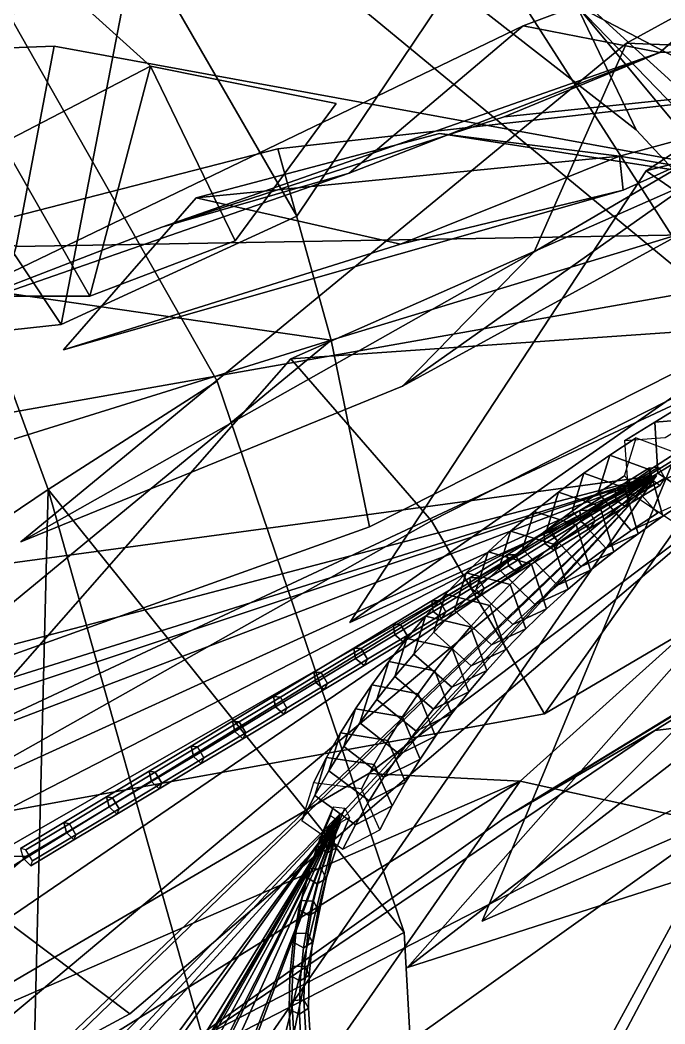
# Model space of a CAD drawing. Header units: metres. Extents: x -366 to 149, y -229 to 234.
# Drawn here: x 12.86 to 27.26, y -44.02 to -21.59 of the extents above; entities that cross this region are included whole.
import ezdxf

# ---------------------------------------------------------------- set-up
doc = ezdxf.new("R2010")
doc.units = ezdxf.units.M

msp = doc.modelspace()

# ---------------------------------------------------------------- linework, layer by layer
at = {"layer": 'coral-li_Intrnd', "color": 3}
for points in [[(28.6341, -30.0774, 426.7921), (27.9547, -30.4961, 427.5594), (27.02894, -30.5735, 426.697), (27.6903, -30.1658, 425.9505)], [(27.6903, -30.1658, 425.9505), (27.02894, -30.5735, 426.697), (27.09922, -31.7095, 426.139), (27.7495, -31.3087, 425.4053)], [(27.9547, -30.4961, 427.5594), (27.2591, -30.9238, 428.3069), (26.3517, -30.9899, 427.4242), (27.02894, -30.5735, 426.697)], [(27.02894, -30.5735, 426.697), (26.3517, -30.9899, 427.4242), (26.4333, -32.119, 426.8538), (27.09922, -31.7095, 426.139)], [(26.6162, -30.9208, 427.7382), (26.02685, -31.3072, 428.399), (25.7652, -32.1539, 427.6707), (26.3546, -31.7675, 427.0098)], [(27.5099, -31.2536, 428.3406), (26.9205, -31.64, 429.0015), (26.02685, -31.3072, 428.399), (26.6162, -30.9208, 427.7382)], [(26.02685, -31.3072, 428.399), (25.4442, -31.7141, 429.0813), (25.1826, -32.5608, 428.353), (25.7652, -32.1539, 427.6707)], [(26.9205, -31.64, 429.0015), (26.3537, -32.0362, 429.6656), (25.4442, -31.7141, 429.0813), (26.02685, -31.3072, 428.399)], [(27.8029, -32.2875, 427.9974), (27.2135, -32.6739, 428.6583), (26.9205, -31.64, 429.0015), (27.5099, -31.2536, 428.3406)], [(27.7495, -31.3087, 425.4053), (27.09922, -31.7095, 426.139), (28.06916, -32.3448, 426.6513), (28.7305, -31.9372, 425.9048)], [(25.4442, -31.7141, 429.0813), (24.8804, -32.1337, 429.7717), (24.6188, -32.9804, 429.0433), (25.1826, -32.5608, 428.353)], [(26.3537, -32.0362, 429.6656), (25.8053, -32.4447, 430.3376), (24.8804, -32.1337, 429.7717), (25.4442, -31.7141, 429.0813)], [(26.3546, -31.7675, 427.0098), (25.7652, -32.1539, 427.6707), (26.5035, -32.9896, 427.8405), (27.09297, -32.6033, 427.1797)], [(27.2135, -32.6739, 428.6583), (26.6564, -33.06347, 429.3112), (26.3537, -32.0362, 429.6656), (26.9205, -31.64, 429.0015)], [(27.09922, -31.7095, 426.139), (26.4333, -32.119, 426.8538), (27.3919, -32.7613, 427.3785), (28.06916, -32.3448, 426.6513)], [(26.6564, -33.06347, 429.3112), (26.1175, -33.4652, 429.9719), (25.8053, -32.4447, 430.3376), (26.3537, -32.0362, 429.6656)], [(24.8804, -32.1337, 429.7717), (24.3359, -32.5659, 430.4697), (24.07432, -33.4126, 429.7413), (24.6188, -32.9804, 429.0433)], [(25.8053, -32.4447, 430.3376), (25.2757, -32.8655, 431.017), (24.3359, -32.5659, 430.4697), (24.8804, -32.1337, 429.7717)], [(25.7652, -32.1539, 427.6707), (25.1826, -32.5608, 428.353), (25.9368, -33.3858, 428.5047), (26.5035, -32.9896, 427.8405)], [(27.09297, -32.6033, 427.1797), (26.5035, -32.9896, 427.8405), (27.2135, -32.6739, 428.6583), (27.8029, -32.2875, 427.9974)], [(26.1175, -33.4652, 429.9719), (25.5969, -33.8789, 430.6399), (25.2757, -32.8655, 431.017), (25.8053, -32.4447, 430.3376)], [(24.3359, -32.5659, 430.4697), (23.8109, -33.01036, 431.1749), (23.5493, -33.857, 430.4466), (24.07432, -33.4126, 429.7413)], [(25.2757, -32.8655, 431.017), (24.765, -33.2982, 431.7034), (23.8109, -33.01036, 431.1749), (24.3359, -32.5659, 430.4697)], [(25.1826, -32.5608, 428.353), (24.6188, -32.9804, 429.0433), (25.3884, -33.7944, 429.1766), (25.9368, -33.3858, 428.5047)], [(26.5035, -32.9896, 427.8405), (25.9368, -33.3858, 428.5047), (26.6564, -33.06347, 429.3112), (27.2135, -32.6739, 428.6583)], [(25.5969, -33.8789, 430.6399), (25.09506, -34.3044, 431.3148), (24.765, -33.2982, 431.7034), (25.2757, -32.8655, 431.017)], [(23.8109, -33.01036, 431.1749), (23.3057, -33.4667, 431.887), (23.04418, -34.3135, 431.1586), (23.5493, -33.857, 430.4466)], [(24.765, -33.2982, 431.7034), (24.2736, -33.7425, 432.3965), (23.3057, -33.4667, 431.887), (23.8109, -33.01036, 431.1749)], [(24.6188, -32.9804, 429.0433), (24.07432, -33.4126, 429.7413), (24.8587, -34.2151, 429.856), (25.3884, -33.7944, 429.1766)], [(25.9368, -33.3858, 428.5047), (25.3884, -33.7944, 429.1766), (26.1175, -33.4652, 429.9719), (26.6564, -33.06347, 429.3112)], [(24.07432, -33.4126, 429.7413), (23.5493, -33.857, 430.4466), (24.348, -34.6478, 430.5424), (24.8587, -34.2151, 429.856)], [(25.09506, -34.3044, 431.3148), (24.6122, -34.7413, 431.9962), (24.2736, -33.7425, 432.3965), (24.765, -33.2982, 431.7034)], [(23.3057, -33.4667, 431.887), (22.8208, -33.9349, 432.6054), (22.5592, -34.7816, 431.877), (23.04418, -34.3135, 431.1586)], [(24.2736, -33.7425, 432.3965), (23.8019, -34.1983, 433.0957), (22.8208, -33.9349, 432.6054), (23.3057, -33.4667, 431.887)], [(25.3884, -33.7944, 429.1766), (24.8587, -34.2151, 429.856), (25.5969, -33.8789, 430.6399), (26.1175, -33.4652, 429.9719)], [(23.5493, -33.857, 430.4466), (23.04418, -34.3135, 431.1586), (23.8566, -35.09222, 431.2355), (24.348, -34.6478, 430.5424)], [(24.6122, -34.7413, 431.9962), (24.1486, -35.1895, 432.6837), (23.8019, -34.1983, 433.0957), (24.2736, -33.7425, 432.3965)], [(22.8208, -33.9349, 432.6054), (22.3562, -34.4145, 433.3298), (22.09468, -35.2612, 432.6014), (22.5592, -34.7816, 431.877)], [(23.8019, -34.1983, 433.0957), (23.3501, -34.6652, 433.8008), (22.3562, -34.4145, 433.3298), (22.8208, -33.9349, 432.6054)], [(24.8587, -34.2151, 429.856), (24.348, -34.6478, 430.5424), (25.09506, -34.3044, 431.3148), (25.5969, -33.8789, 430.6399)], [(23.04418, -34.3135, 431.1586), (22.5592, -34.7816, 431.877), (23.3849, -35.5479, 431.9348), (23.8566, -35.09222, 431.2355)], [(24.1486, -35.1895, 432.6837), (23.7046, -35.6486, 433.3768), (23.3501, -34.6652, 433.8008), (23.8019, -34.1983, 433.0957)], [(24.348, -34.6478, 430.5424), (23.8566, -35.09222, 431.2355), (24.6122, -34.7413, 431.9962), (25.09506, -34.3044, 431.3148)], [(22.3562, -34.4145, 433.3298), (21.9125, -34.9052, 434.0597), (21.6509, -35.7519, 433.3313), (22.09468, -35.2612, 432.6014)], [(23.3501, -34.6652, 433.8008), (22.9185, -35.1429, 434.5112), (21.9125, -34.9052, 434.0597), (22.3562, -34.4145, 433.3298)], [(23.7046, -35.6486, 433.3768), (23.2804, -36.1183, 434.0753), (22.9185, -35.1429, 434.5112), (23.3501, -34.6652, 433.8008)], [(23.8566, -35.09222, 431.2355), (23.3849, -35.5479, 431.9348), (24.1486, -35.1895, 432.6837), (24.6122, -34.7413, 431.9962)], [(21.9125, -34.9052, 434.0597), (21.4897, -35.4068, 434.7946), (21.2281, -36.2535, 434.0663), (21.6509, -35.7519, 433.3313)], [(22.9185, -35.1429, 434.5112), (22.5073, -35.6312, 435.2265), (21.4897, -35.4068, 434.7946), (21.9125, -34.9052, 434.0597)], [(22.5592, -34.7816, 431.877), (22.09468, -35.2612, 432.6014), (22.9331, -36.01486, 432.6398), (23.3849, -35.5479, 431.9348)], [(23.2804, -36.1183, 434.0753), (22.8764, -36.5984, 434.7785), (22.5073, -35.6312, 435.2265), (22.9185, -35.1429, 434.5112)], [(23.3849, -35.5479, 431.9348), (22.9331, -36.01486, 432.6398), (23.7046, -35.6486, 433.3768), (24.1486, -35.1895, 432.6837)], [(21.4897, -35.4068, 434.7946), (21.0882, -35.9189, 435.5342), (20.8265, -36.7656, 434.8059), (21.2281, -36.2535, 434.0663)], [(22.5073, -35.6312, 435.2265), (22.1168, -36.1298, 435.9464), (21.0882, -35.9189, 435.5342), (21.4897, -35.4068, 434.7946)], [(22.09468, -35.2612, 432.6014), (21.6509, -35.7519, 433.3313), (22.5015, -36.4925, 433.3503), (22.9331, -36.01486, 432.6398)], [(22.8764, -36.5984, 434.7785), (22.4927, -37.08868, 435.4863), (22.1168, -36.1298, 435.9464), (22.5073, -35.6312, 435.2265)], [(22.9331, -36.01486, 432.6398), (22.5015, -36.4925, 433.3503), (23.2804, -36.1183, 434.0753), (23.7046, -35.6486, 433.3768)], [(21.6509, -35.7519, 433.3313), (21.2281, -36.2535, 434.0663), (22.09035, -36.9808, 434.0656), (22.5015, -36.4925, 433.3503)], [(21.0882, -35.9189, 435.5342), (20.7081, -36.4413, 436.278), (20.4465, -37.288, 435.5497), (20.8265, -36.7656, 434.8059)], [(22.1168, -36.1298, 435.9464), (21.7473, -36.6383, 436.6703), (20.7081, -36.4413, 436.278), (21.0882, -35.9189, 435.5342)], [(21.2281, -36.2535, 434.0663), (20.8265, -36.7656, 434.8059), (21.6998, -37.4794, 434.7854), (22.09035, -36.9808, 434.0656)], [(22.4927, -37.08868, 435.4863), (22.1295, -37.5886, 436.198), (21.7473, -36.6383, 436.6703), (22.1168, -36.1298, 435.9464)], [(22.5015, -36.4925, 433.3503), (22.09035, -36.9808, 434.0656), (22.8764, -36.5984, 434.7785), (23.2804, -36.1183, 434.0753)], [(20.7081, -36.4413, 436.278), (20.3498, -36.9736, 437.0255), (20.08826, -37.8203, 436.2972), (20.4465, -37.288, 435.5497)], [(21.7473, -36.6383, 436.6703), (21.3988, -37.1564, 437.3978), (20.3498, -36.9736, 437.0255), (20.7081, -36.4413, 436.278)], [(20.8265, -36.7656, 434.8059), (20.4465, -37.288, 435.5497), (21.3303, -37.9879, 435.5093), (21.6998, -37.4794, 434.7854)], [(22.1295, -37.5886, 436.198), (21.7872, -38.09817, 436.9132), (21.3988, -37.1564, 437.3978), (21.7473, -36.6383, 436.6703)], [(22.09035, -36.9808, 434.0656), (21.6998, -37.4794, 434.7854), (22.4927, -37.08868, 435.4863), (22.8764, -36.5984, 434.7785)], [(20.3498, -36.9736, 437.0255), (20.01351, -37.5155, 437.7763), (19.7519, -38.3622, 437.048), (20.08826, -37.8203, 436.2972)], [(21.3988, -37.1564, 437.3978), (21.07183, -37.684, 438.1286), (20.01351, -37.5155, 437.7763), (20.3498, -36.9736, 437.0255)], [(21.7872, -38.09817, 436.9132), (21.4659, -38.6168, 437.6316), (21.07183, -37.684, 438.1286), (21.3988, -37.1564, 437.3978)], [(21.6998, -37.4794, 434.7854), (21.3303, -37.9879, 435.5093), (22.1295, -37.5886, 436.198), (22.4927, -37.08868, 435.4863)], [(20.4465, -37.288, 435.5497), (20.08826, -37.8203, 436.2972), (20.9818, -38.5061, 436.2369), (21.3303, -37.9879, 435.5093)], [(20.01351, -37.5155, 437.7763), (19.6993, -38.06676, 438.53), (19.4376, -38.9134, 437.8016), (19.7519, -38.3622, 437.048)], [(21.07183, -37.684, 438.1286), (20.7663, -38.2205, 438.862), (19.6993, -38.06676, 438.53), (20.01351, -37.5155, 437.7763)], [(21.3303, -37.9879, 435.5093), (20.9818, -38.5061, 436.2369), (21.7872, -38.09817, 436.9132), (22.1295, -37.5886, 436.198)], [(20.08826, -37.8203, 436.2972), (19.7519, -38.3622, 437.048), (20.6548, -39.03364, 436.9676), (20.9818, -38.5061, 436.2369)], [(21.4659, -38.6168, 437.6316), (21.1657, -39.1443, 438.3527), (20.7663, -38.2205, 438.862), (21.07183, -37.684, 438.1286)], [(19.6993, -38.06676, 438.53), (19.4074, -38.6269, 439.286), (19.1458, -39.4736, 438.5577), (19.4376, -38.9134, 437.8016)], [(20.7663, -38.2205, 438.862), (20.4825, -38.7657, 439.5978), (19.4074, -38.6269, 439.286), (19.6993, -38.06676, 438.53)], [(20.9818, -38.5061, 436.2369), (20.6548, -39.03364, 436.9676), (21.4659, -38.6168, 437.6316), (21.7872, -38.09817, 436.9132)], [(21.1657, -39.1443, 438.3527), (20.8869, -39.6804, 439.0761), (20.4825, -38.7657, 439.5978), (20.7663, -38.2205, 438.862)], [(19.7519, -38.3622, 437.048), (19.4376, -38.9134, 437.8016), (20.3493, -39.5701, 437.7011), (20.6548, -39.03364, 436.9676)], [(20.6548, -39.03364, 436.9676), (20.3493, -39.5701, 437.7011), (21.1657, -39.1443, 438.3527), (21.4659, -38.6168, 437.6316)], [(19.4376, -38.9134, 437.8016), (19.1458, -39.4736, 438.5577), (20.06557, -40.1154, 438.4369), (20.3493, -39.5701, 437.7011)], [(20.3493, -39.5701, 437.7011), (20.06557, -40.1154, 438.4369), (20.8869, -39.6804, 439.0761), (21.1657, -39.1443, 438.3527)]]:
    msp.add_3dface(points, dxfattribs=at)
at = {"layer": 'coral-li_Leaf', "color": 3}
for points in [[(10.1952, -23.00838, 160.2407), (15.4414, -19.7362, 161.0589), (9.6859, -15.2957, 155.6661)], [(10.1952, -23.00838, 160.2407), (9.6859, -15.2957, 155.6661), (15.4414, -19.7362, 161.0589)], [(10.1952, -23.00838, 160.2407), (13.773, -28.3917, 161.8973), (15.4414, -19.7362, 161.0589)], [(10.1952, -23.00838, 160.2407), (15.4414, -19.7362, 161.0589), (13.773, -28.3917, 161.8973)], [(12.464, -24.3403, 176.2474), (15.7656, -22.6204, 176.7041), (12.3998, -19.5814, 173.6935)], [(12.464, -24.3403, 176.2474), (12.3998, -19.5814, 173.6935), (15.7656, -22.6204, 176.7041)], [(15.4414, -19.7362, 161.0589), (13.773, -28.3917, 161.8973), (19.03445, -25.9721, 161.4267)], [(15.4414, -19.7362, 161.0589), (19.03445, -25.9721, 161.4267), (13.773, -28.3917, 161.8973)], [(19.03445, -25.9721, 161.4267), (22.5339, -20.7512, 157.9827), (15.4414, -19.7362, 161.0589)], [(19.03445, -25.9721, 161.4267), (15.4414, -19.7362, 161.0589), (22.5339, -20.7512, 157.9827)], [(29.5928, -20.721, 435.1028), (27.04315, -21.2127, 434.3733), (29.5509, -22.7424, 431.7862)], [(29.5928, -20.721, 435.1028), (29.5509, -22.7424, 431.7862), (27.04315, -21.2127, 434.3733)], [(12.464, -24.3403, 176.2474), (14.4105, -27.759, 177.0386), (15.7656, -22.6204, 176.7041)], [(12.464, -24.3403, 176.2474), (15.7656, -22.6204, 176.7041), (14.4105, -27.759, 177.0386)], [(15.7656, -22.6204, 176.7041), (14.4105, -27.759, 177.0386), (17.6593, -26.5184, 176.7008)], [(15.7656, -22.6204, 176.7041), (17.6593, -26.5184, 176.7008), (14.4105, -27.759, 177.0386)], [(17.6593, -26.5184, 176.7008), (19.9137, -23.45, 174.6812), (15.7656, -22.6204, 176.7041)], [(17.6593, -26.5184, 176.7008), (15.7656, -22.6204, 176.7041), (19.9137, -23.45, 174.6812)], [(7.6742, -29.05367, 156.1071), (13.773, -28.3917, 161.8973), (10.1952, -23.00838, 160.2407)], [(7.6742, -29.05367, 156.1071), (10.1952, -23.00838, 160.2407), (13.773, -28.3917, 161.8973)], [(10.6121, -27.7539, 173.6761), (14.4105, -27.759, 177.0386), (12.464, -24.3403, 176.2474)], [(10.6121, -27.7539, 173.6761), (12.464, -24.3403, 176.2474), (14.4105, -27.759, 177.0386)], [(9.253, -40.2473, 437.7083), (10.1172, -42.7143, 437.7285), (12.9996, -40.2782, 437.343)], [(9.253, -40.2473, 437.7083), (12.9996, -40.2782, 437.343), (10.1172, -42.7143, 437.7285)]]:
    msp.add_3dface(points, dxfattribs=at)
at = {"layer": 'coral-li_Mrstm', "color": 3}
for points in [[(4.1095, -6.4897, 151.1073), (10.1338, -34.3318, 180.7316), (13.4832, -32.07772, 182.944)], [(4.1095, -6.4897, 151.1073), (13.4832, -32.07772, 182.944), (10.1338, -34.3318, 180.7316)], [(13.4832, -32.07772, 182.944), (17.2578, -29.6589, 182.4823), (4.1095, -6.4897, 151.1073)], [(13.4832, -32.07772, 182.944), (4.1095, -6.4897, 151.1073), (17.2578, -29.6589, 182.4823)], [(4.1095, -6.4897, 151.1073), (26.6132, -24.04168, 180.6807), (25.2883, -21.2704, 184.11)], [(4.1095, -6.4897, 151.1073), (25.2883, -21.2704, 184.11), (26.6132, -24.04168, 180.6807)], [(31.6612, -21.02951, 222.5822), (29.4039, -24.7854, 221.5291), (14.7583, -11.4337, 185.4554)], [(31.6612, -21.02951, 222.5822), (14.7583, -11.4337, 185.4554), (29.4039, -24.7854, 221.5291)], [(25.2883, -21.2704, 184.11), (33.9048, -25.7659, 204.1194), (24.431, -17.01402, 185.3177)], [(25.2883, -21.2704, 184.11), (24.431, -17.01402, 185.3177), (33.9048, -25.7659, 204.1194)], [(33.7039, -18.09505, 414.9938), (26.4, -22.1039, 436.238), (31.9218, -22.329, 414.6907)], [(33.7039, -18.09505, 414.9938), (31.9218, -22.329, 414.6907), (26.4, -22.1039, 436.238)], [(28.4689, -19.2435, 247.1809), (28.2807, -27.7614, 280.243), (23.8593, -20.8537, 248.7164)], [(28.4689, -19.2435, 247.1809), (23.8593, -20.8537, 248.7164), (28.2807, -27.7614, 280.243)], [(30.589, -19.2699, 435.5339), (24.0936, -21.7128, 457.2727), (27.1454, -22.3118, 435.2464)], [(30.589, -19.2699, 435.5339), (27.1454, -22.3118, 435.2464), (24.0936, -21.7128, 457.2727)], [(42.7298, -21.7626, 396.349), (30.589, -19.2699, 435.5339), (27.1454, -22.3118, 435.2464)], [(42.7298, -21.7626, 396.349), (27.1454, -22.3118, 435.2464), (30.589, -19.2699, 435.5339)], [(23.8593, -20.8537, 248.7164), (28.2807, -27.7614, 280.243), (18.8246, -19.9472, 248.5473)], [(23.8593, -20.8537, 248.7164), (18.8246, -19.9472, 248.5473), (28.2807, -27.7614, 280.243)], [(37.8771, -22.09203, 417.0829), (26.8417, -24.959, 436.1833), (34.3228, -20.04699, 415.213)], [(37.8771, -22.09203, 417.0829), (34.3228, -20.04699, 415.213), (26.8417, -24.959, 436.1833)], [(26.6132, -24.04168, 180.6807), (35.8254, -33.9077, 199.0799), (25.2883, -21.2704, 184.11)], [(26.6132, -24.04168, 180.6807), (25.2883, -21.2704, 184.11), (35.8254, -33.9077, 199.0799)], [(35.8254, -33.9077, 199.0799), (34.3939, -30.6842, 202.7891), (25.2883, -21.2704, 184.11)], [(35.8254, -33.9077, 199.0799), (25.2883, -21.2704, 184.11), (34.3939, -30.6842, 202.7891)], [(25.2883, -21.2704, 184.11), (34.3939, -30.6842, 202.7891), (33.9048, -25.7659, 204.1194)], [(25.2883, -21.2704, 184.11), (33.9048, -25.7659, 204.1194), (34.3939, -30.6842, 202.7891)], [(24.0936, -21.7128, 457.2727), (9.6202, -28.6904, 487.3978), (20.2016, -25.00474, 456.8096)], [(24.0936, -21.7128, 457.2727), (20.2016, -25.00474, 456.8096), (9.6202, -28.6904, 487.3978)], [(24.0936, -21.7128, 457.2727), (20.2016, -25.00474, 456.8096), (27.1454, -22.3118, 435.2464)], [(24.0936, -21.7128, 457.2727), (27.1454, -22.3118, 435.2464), (20.2016, -25.00474, 456.8096)], [(42.7298, -21.7626, 396.349), (18.6121, -24.4631, 429.5169), (19.8062, -28.7408, 430.7292)], [(42.7298, -21.7626, 396.349), (19.8062, -28.7408, 430.7292), (18.6121, -24.4631, 429.5169)], [(19.8062, -28.7408, 430.7292), (20.6589, -32.9125, 429.2523), (42.7298, -21.7626, 396.349)], [(19.8062, -28.7408, 430.7292), (42.7298, -21.7626, 396.349), (20.6589, -32.9125, 429.2523)], [(42.7298, -21.7626, 396.349), (20.6453, -38.4201, 426.7442), (24.02732, -38.5913, 429.8631)], [(42.7298, -21.7626, 396.349), (24.02732, -38.5913, 429.8631), (20.6453, -38.4201, 426.7442)], [(27.1454, -22.3118, 435.2464), (23.6639, -23.7494, 432.7718), (42.7298, -21.7626, 396.349)], [(27.1454, -22.3118, 435.2464), (42.7298, -21.7626, 396.349), (23.6639, -23.7494, 432.7718)], [(24.02732, -38.5913, 429.8631), (28.3718, -39.5566, 430.5732), (42.7298, -21.7626, 396.349)], [(24.02732, -38.5913, 429.8631), (42.7298, -21.7626, 396.349), (28.3718, -39.5566, 430.5732)], [(13.6173, -22.1682, 448.1779), (3.6223, -22.5519, 468.6886), (12.7712, -26.6463, 448.83)], [(13.6173, -22.1682, 448.1779), (12.7712, -26.6463, 448.83), (3.6223, -22.5519, 468.6886)], [(35.8713, -26.2418, 413.867), (13.6173, -22.1682, 448.1779), (12.7712, -26.6463, 448.83)], [(35.8713, -26.2418, 413.867), (12.7712, -26.6463, 448.83), (13.6173, -22.1682, 448.1779)], [(26.4, -22.1039, 436.238), (12.8707, -33.2465, 465.538), (24.3401, -26.7635, 435.7451)], [(26.4, -22.1039, 436.238), (24.3401, -26.7635, 435.7451), (12.8707, -33.2465, 465.538)], [(26.4, -22.1039, 436.238), (24.3401, -26.7635, 435.7451), (31.9218, -22.329, 414.6907)], [(26.4, -22.1039, 436.238), (31.9218, -22.329, 414.6907), (24.3401, -26.7635, 435.7451)], [(37.8771, -22.09203, 417.0829), (30.7683, -27.6745, 438.029), (26.8417, -24.959, 436.1833)], [(37.8771, -22.09203, 417.0829), (26.8417, -24.959, 436.1833), (30.7683, -27.6745, 438.029)], [(27.1454, -22.3118, 435.2464), (20.2016, -25.00474, 456.8096), (16.02292, -26.2125, 454.1118)], [(27.1454, -22.3118, 435.2464), (16.02292, -26.2125, 454.1118), (20.2016, -25.00474, 456.8096)], [(27.1454, -22.3118, 435.2464), (16.02292, -26.2125, 454.1118), (23.6639, -23.7494, 432.7718)], [(27.1454, -22.3118, 435.2464), (23.6639, -23.7494, 432.7718), (16.02292, -26.2125, 454.1118)], [(31.9218, -22.329, 414.6907), (24.3401, -26.7635, 435.7451), (21.3997, -29.7663, 432.8235)], [(31.9218, -22.329, 414.6907), (21.3997, -29.7663, 432.8235), (24.3401, -26.7635, 435.7451)], [(31.9218, -22.329, 414.6907), (21.3997, -29.7663, 432.8235), (29.6799, -25.2302, 412.0699)], [(31.9218, -22.329, 414.6907), (29.6799, -25.2302, 412.0699), (21.3997, -29.7663, 432.8235)], [(35.8713, -26.2418, 413.867), (30.6838, -23.4222, 454.539), (26.2408, -24.6252, 454.6203)], [(35.8713, -26.2418, 413.867), (26.2408, -24.6252, 454.6203), (30.6838, -23.4222, 454.539)], [(30.6838, -23.4222, 454.539), (26.3227, -25.3838, 476.8519), (26.2408, -24.6252, 454.6203)], [(30.6838, -23.4222, 454.539), (26.2408, -24.6252, 454.6203), (26.3227, -25.3838, 476.8519)], [(26.2408, -24.6252, 454.6203), (16.7902, -25.5563, 474.7362), (22.2244, -24.1176, 452.6398)], [(26.2408, -24.6252, 454.6203), (22.2244, -24.1176, 452.6398), (16.7902, -25.5563, 474.7362)], [(26.2408, -24.6252, 454.6203), (22.2244, -24.1176, 452.6398), (35.8713, -26.2418, 413.867)], [(26.2408, -24.6252, 454.6203), (35.8713, -26.2418, 413.867), (22.2244, -24.1176, 452.6398)], [(18.6121, -24.4631, 429.5169), (8.4031, -27.08225, 449.7568), (19.8062, -28.7408, 430.7292)], [(18.6121, -24.4631, 429.5169), (19.8062, -28.7408, 430.7292), (8.4031, -27.08225, 449.7568)], [(26.2408, -24.6252, 454.6203), (21.3501, -26.5964, 476.8156), (16.7902, -25.5563, 474.7362)], [(26.2408, -24.6252, 454.6203), (16.7902, -25.5563, 474.7362), (21.3501, -26.5964, 476.8156)], [(26.3227, -25.3838, 476.8519), (21.3501, -26.5964, 476.8156), (26.2408, -24.6252, 454.6203)], [(26.3227, -25.3838, 476.8519), (26.2408, -24.6252, 454.6203), (21.3501, -26.5964, 476.8156)], [(20.2016, -25.00474, 456.8096), (9.6202, -28.6904, 487.3978), (16.02292, -26.2125, 454.1118)], [(20.2016, -25.00474, 456.8096), (16.02292, -26.2125, 454.1118), (9.6202, -28.6904, 487.3978)], [(30.7683, -27.6745, 438.029), (20.2221, -35.05124, 467.9547), (26.8417, -24.959, 436.1833)], [(30.7683, -27.6745, 438.029), (26.8417, -24.959, 436.1833), (20.2221, -35.05124, 467.9547)], [(27.9599, -25.1556, 410.9397), (18.9041, -29.1599, 431.4991), (30.7837, -28.3313, 412.7103)], [(27.9599, -25.1556, 410.9397), (30.7837, -28.3313, 412.7103), (18.9041, -29.1599, 431.4991)], [(26.3227, -25.3838, 476.8519), (13.8219, -28.9573, 508.4217), (21.3501, -26.5964, 476.8156)], [(26.3227, -25.3838, 476.8519), (21.3501, -26.5964, 476.8156), (13.8219, -28.9573, 508.4217)], [(21.3501, -26.5964, 476.8156), (13.8219, -28.9573, 508.4217), (16.7902, -25.5563, 474.7362)], [(21.3501, -26.5964, 476.8156), (16.7902, -25.5563, 474.7362), (13.8219, -28.9573, 508.4217)], [(35.8713, -26.2418, 413.867), (8.703, -38.9572, 441.9611), (11.7095, -41.08622, 444.7221)], [(35.8713, -26.2418, 413.867), (11.7095, -41.08622, 444.7221), (8.703, -38.9572, 441.9611)], [(12.7712, -26.6463, 448.83), (11.6288, -30.5312, 446.8516), (35.8713, -26.2418, 413.867)], [(12.7712, -26.6463, 448.83), (35.8713, -26.2418, 413.867), (11.6288, -30.5312, 446.8516)], [(11.7095, -41.08622, 444.7221), (15.3066, -43.7955, 444.8999), (35.8713, -26.2418, 413.867)], [(11.7095, -41.08622, 444.7221), (35.8713, -26.2418, 413.867), (15.3066, -43.7955, 444.8999)], [(35.8713, -26.2418, 413.867), (22.8507, -50.1834, 444.6296), (24.5485, -47.642, 448.0725)], [(35.8713, -26.2418, 413.867), (24.5485, -47.642, 448.0725), (22.8507, -50.1834, 444.6296)], [(24.5485, -47.642, 448.0725), (28.08673, -45.2605, 449.5288), (35.8713, -26.2418, 413.867)], [(24.5485, -47.642, 448.0725), (35.8713, -26.2418, 413.867), (28.08673, -45.2605, 449.5288)], [(24.3401, -26.7635, 435.7451), (12.8707, -33.2465, 465.538), (21.3997, -29.7663, 432.8235)], [(24.3401, -26.7635, 435.7451), (21.3997, -29.7663, 432.8235), (12.8707, -33.2465, 465.538)], [(8.4031, -27.08225, 449.7568), (9.6962, -31.8923, 450.9355), (19.8062, -28.7408, 430.7292)], [(8.4031, -27.08225, 449.7568), (19.8062, -28.7408, 430.7292), (9.6962, -31.8923, 450.9355)], [(35.8627, -27.9338, 438.4521), (20.2221, -35.05124, 467.9547), (30.7683, -27.6745, 438.029)], [(35.8627, -27.9338, 438.4521), (30.7683, -27.6745, 438.029), (20.2221, -35.05124, 467.9547)], [(18.9041, -29.1599, 431.4991), (22.04247, -32.776, 433.3083), (30.7837, -28.3313, 412.7103)], [(18.9041, -29.1599, 431.4991), (30.7837, -28.3313, 412.7103), (22.04247, -32.776, 433.3083)], [(30.7837, -28.3313, 412.7103), (22.04247, -32.776, 433.3083), (24.5665, -37.0866, 432.1917)], [(30.7837, -28.3313, 412.7103), (24.5665, -37.0866, 432.1917), (22.04247, -32.776, 433.3083)], [(30.7837, -28.3313, 412.7103), (24.5665, -37.0866, 432.1917), (33.3729, -31.9081, 411.8083)], [(30.7837, -28.3313, 412.7103), (33.3729, -31.9081, 411.8083), (24.5665, -37.0866, 432.1917)], [(19.8062, -28.7408, 430.7292), (9.6962, -31.8923, 450.9355), (10.1836, -36.6655, 449.1529)], [(19.8062, -28.7408, 430.7292), (10.1836, -36.6655, 449.1529), (9.6962, -31.8923, 450.9355)], [(19.8062, -28.7408, 430.7292), (10.1836, -36.6655, 449.1529), (20.6589, -32.9125, 429.2523)], [(19.8062, -28.7408, 430.7292), (20.6589, -32.9125, 429.2523), (10.1836, -36.6655, 449.1529)], [(18.9041, -29.1599, 431.4991), (9.544, -39.8174, 462.5554), (22.04247, -32.776, 433.3083)], [(18.9041, -29.1599, 431.4991), (22.04247, -32.776, 433.3083), (9.544, -39.8174, 462.5554)], [(32.5035, -34.2584, 437.0248), (21.5074, -42.7543, 466.4883), (33.4226, -29.2633, 437.6593)], [(32.5035, -34.2584, 437.0248), (33.4226, -29.2633, 437.6593), (21.5074, -42.7543, 466.4883)], [(13.4832, -32.07772, 182.944), (21.4348, -41.9727, 201.2112), (17.2578, -29.6589, 182.4823)], [(13.4832, -32.07772, 182.944), (17.2578, -29.6589, 182.4823), (21.4348, -41.9727, 201.2112)], [(30.7953, -34.1343, 458.6227), (23.1747, -41.7249, 489.3717), (28.109, -29.8349, 457.9174)], [(30.7953, -34.1343, 458.6227), (28.109, -29.8349, 457.9174), (23.1747, -41.7249, 489.3717)], [(27.07228, -31.7643, 427.6517), (-7.01034, -44.7644, 446.5843), (-5.09971, -48.3234, 448.7928)], [(27.07228, -31.7643, 427.6517), (-5.09971, -48.3234, 448.7928), (-7.01034, -44.7644, 446.5843)], [(-5.09971, -48.3234, 448.7928), (-2.2502, -51.7989, 448.4576), (27.07228, -31.7643, 427.6517)], [(-5.09971, -48.3234, 448.7928), (27.07228, -31.7643, 427.6517), (-2.2502, -51.7989, 448.4576)], [(-3.5122, -39.7996, 455.1509), (-4.6783, -42.3374, 451.6138), (27.07228, -31.7643, 427.6517)], [(-3.5122, -39.7996, 455.1509), (27.07228, -31.7643, 427.6517), (-4.6783, -42.3374, 451.6138)], [(27.07228, -31.7643, 427.6517), (-1.9224, -35.6989, 456.5116), (-3.5122, -39.7996, 455.1509)], [(27.07228, -31.7643, 427.6517), (-3.5122, -39.7996, 455.1509), (-1.9224, -35.6989, 456.5116)], [(27.07228, -31.7643, 427.6517), (0.8471, -56.7933, 447.0132), (2.1988, -55.8089, 451.3025)], [(27.07228, -31.7643, 427.6517), (2.1988, -55.8089, 451.3025), (0.8471, -56.7933, 447.0132)], [(4.7822, -41.9376, 461.6494), (1.7826, -39.6967, 459.1411), (27.07228, -31.7643, 427.6517)], [(4.7822, -41.9376, 461.6494), (27.07228, -31.7643, 427.6517), (1.7826, -39.6967, 459.1411)], [(2.1988, -55.8089, 451.3025), (5.734, -55.09404, 454.0048), (27.07228, -31.7643, 427.6517)], [(2.1988, -55.8089, 451.3025), (27.07228, -31.7643, 427.6517), (5.734, -55.09404, 454.0048)], [(27.07228, -31.7643, 427.6517), (9.1269, -42.04055, 463.1684), (4.7822, -41.9376, 461.6494)], [(27.07228, -31.7643, 427.6517), (4.7822, -41.9376, 461.6494), (9.1269, -42.04055, 463.1684)], [(8.3984, -51.8027, 459.3682), (8.2641, -47.5015, 460.7072), (27.07228, -31.7643, 427.6517)], [(8.3984, -51.8027, 459.3682), (27.07228, -31.7643, 427.6517), (8.2641, -47.5015, 460.7072)], [(27.07228, -31.7643, 427.6517), (10.9711, -55.0845, 457.4174), (8.3984, -51.8027, 459.3682)], [(27.07228, -31.7643, 427.6517), (8.3984, -51.8027, 459.3682), (10.9711, -55.0845, 457.4174)], [(33.1228, -33.6761, 410.7823), (23.6641, -39.4165, 430.7401), (36.02505, -31.8599, 413.8601)], [(33.1228, -33.6761, 410.7823), (36.02505, -31.8599, 413.8601), (23.6641, -39.4165, 430.7401)], [(23.6641, -39.4165, 430.7401), (27.02921, -37.4589, 434.0632), (36.02505, -31.8599, 413.8601)], [(23.6641, -39.4165, 430.7401), (36.02505, -31.8599, 413.8601), (27.02921, -37.4589, 434.0632)], [(36.02505, -31.8599, 413.8601), (27.02921, -37.4589, 434.0632), (31.9952, -36.8717, 435.155)], [(36.02505, -31.8599, 413.8601), (31.9952, -36.8717, 435.155), (27.02921, -37.4589, 434.0632)], [(10.1338, -34.3318, 180.7316), (13.1187, -46.8294, 199.5898), (13.4832, -32.07772, 182.944)], [(10.1338, -34.3318, 180.7316), (13.4832, -32.07772, 182.944), (13.1187, -46.8294, 199.5898)], [(13.1187, -46.8294, 199.5898), (16.9301, -44.3055, 201.8923), (13.4832, -32.07772, 182.944)], [(13.1187, -46.8294, 199.5898), (13.4832, -32.07772, 182.944), (16.9301, -44.3055, 201.8923)], [(13.4832, -32.07772, 182.944), (16.9301, -44.3055, 201.8923), (21.4348, -41.9727, 201.2112)], [(13.4832, -32.07772, 182.944), (21.4348, -41.9727, 201.2112), (16.9301, -44.3055, 201.8923)], [(22.04247, -32.776, 433.3083), (9.544, -39.8174, 462.5554), (24.5665, -37.0866, 432.1917)], [(22.04247, -32.776, 433.3083), (24.5665, -37.0866, 432.1917), (9.544, -39.8174, 462.5554)], [(34.3033, -38.6474, 435.1022), (21.5074, -42.7543, 466.4883), (32.5035, -34.2584, 437.0248)], [(34.3033, -38.6474, 435.1022), (32.5035, -34.2584, 437.0248), (21.5074, -42.7543, 466.4883)], [(35.315, -36.4264, 457.9039), (23.1747, -41.7249, 489.3717), (30.7953, -34.1343, 458.6227)], [(35.315, -36.4264, 457.9039), (30.7953, -34.1343, 458.6227), (23.1747, -41.7249, 489.3717)], [(27.02921, -37.4589, 434.0632), (14.8083, -45.7445, 463.1009), (31.9952, -36.8717, 435.155)], [(27.02921, -37.4589, 434.0632), (31.9952, -36.8717, 435.155), (14.8083, -45.7445, 463.1009)], [(23.6641, -39.4165, 430.7401), (14.8083, -45.7445, 463.1009), (27.02921, -37.4589, 434.0632)], [(23.6641, -39.4165, 430.7401), (27.02921, -37.4589, 434.0632), (14.8083, -45.7445, 463.1009)], [(33.8978, -41.983, 431.0217), (26.2899, -50.5353, 450.7628), (34.01465, -38.3422, 433.8369)], [(33.8978, -41.983, 431.0217), (34.01465, -38.3422, 433.8369), (26.2899, -50.5353, 450.7628)], [(26.2899, -50.5353, 450.7628), (26.5822, -46.4447, 453.8256), (34.01465, -38.3422, 433.8369)], [(26.2899, -50.5353, 450.7628), (34.01465, -38.3422, 433.8369), (26.5822, -46.4447, 453.8256)], [(34.01465, -38.3422, 433.8369), (26.5822, -46.4447, 453.8256), (29.4485, -42.4396, 455.219)], [(34.01465, -38.3422, 433.8369), (29.4485, -42.4396, 455.219), (26.5822, -46.4447, 453.8256)], [(20.6453, -38.4201, 426.7442), (9.7528, -44.7934, 445.7566), (24.02732, -38.5913, 429.8631)], [(20.6453, -38.4201, 426.7442), (24.02732, -38.5913, 429.8631), (9.7528, -44.7934, 445.7566)], [(9.7528, -44.7934, 445.7566), (13.617, -45.06706, 449.1019), (24.02732, -38.5913, 429.8631)], [(9.7528, -44.7934, 445.7566), (24.02732, -38.5913, 429.8631), (13.617, -45.06706, 449.1019)], [(24.02732, -38.5913, 429.8631), (13.617, -45.06706, 449.1019), (18.4336, -46.6369, 449.8333)], [(24.02732, -38.5913, 429.8631), (18.4336, -46.6369, 449.8333), (13.617, -45.06706, 449.1019)], [(24.02732, -38.5913, 429.8631), (18.4336, -46.6369, 449.8333), (28.3718, -39.5566, 430.5732)], [(24.02732, -38.5913, 429.8631), (28.3718, -39.5566, 430.5732), (18.4336, -46.6369, 449.8333)], [(4.07402, -61.6623, 470.6773), (0.6236, -59.00613, 469.5152), (19.9939, -39.3309, 438.9905)], [(4.07402, -61.6623, 470.6773), (19.9939, -39.3309, 438.9905), (0.6236, -59.00613, 469.5152)], [(5.7609, -65.3698, 468.5809), (3.7311, -66.9046, 464.8613), (19.9939, -39.3309, 438.9905)], [(5.7609, -65.3698, 468.5809), (19.9939, -39.3309, 438.9905), (3.7311, -66.9046, 464.8613)], [(19.9939, -39.3309, 438.9905), (8.613, -61.8697, 471.4181), (4.07402, -61.6623, 470.6773)], [(19.9939, -39.3309, 438.9905), (4.07402, -61.6623, 470.6773), (8.613, -61.8697, 471.4181)], [(19.9939, -39.3309, 438.9905), (6.9658, -61.6214, 470.9667), (5.7609, -65.3698, 468.5809)], [(19.9939, -39.3309, 438.9905), (5.7609, -65.3698, 468.5809), (6.9658, -61.6214, 470.9667)], [(19.9939, -39.3309, 438.9905), (6.5386, -62.858, 469.8856), (10.04686, -65.839, 469.8865)], [(19.9939, -39.3309, 438.9905), (10.04686, -65.839, 469.8865), (6.5386, -62.858, 469.8856)], [(19.9939, -39.3309, 438.9905), (9.1641, -63.2538, 470.6051), (7.3579, -59.9295, 473.2282)], [(19.9939, -39.3309, 438.9905), (7.3579, -59.9295, 473.2282), (9.1641, -63.2538, 470.6051)], [(7.3579, -59.9295, 473.2282), (7.8643, -55.7163, 474.7462), (19.9939, -39.3309, 438.9905)], [(7.3579, -59.9295, 473.2282), (19.9939, -39.3309, 438.9905), (7.8643, -55.7163, 474.7462)], [(19.9939, -39.3309, 438.9905), (7.8894, -63.8611, 469.6635), (11.02822, -62.496, 472.7423)], [(19.9939, -39.3309, 438.9905), (11.02822, -62.496, 472.7423), (7.8894, -63.8611, 469.6635)], [(10.04686, -65.839, 469.8865), (12.8176, -68.3063, 467.3279), (19.9939, -39.3309, 438.9905)], [(10.04686, -65.839, 469.8865), (19.9939, -39.3309, 438.9905), (12.8176, -68.3063, 467.3279)], [(11.02822, -62.496, 472.7423), (15.3574, -61.4312, 473.4021), (19.9939, -39.3309, 438.9905)], [(11.02822, -62.496, 472.7423), (19.9939, -39.3309, 438.9905), (15.3574, -61.4312, 473.4021)], [(29.7026, -44.9573, 475.391), (24.5098, -54.9286, 505.9654), (28.833, -39.928, 475.7763)], [(29.7026, -44.9573, 475.391), (28.833, -39.928, 475.7763), (24.5098, -54.9286, 505.9654)], [(11.7095, -41.08622, 444.7221), (3.1932, -50.3196, 463.0809), (15.3066, -43.7955, 444.8999)], [(11.7095, -41.08622, 444.7221), (15.3066, -43.7955, 444.8999), (3.1932, -50.3196, 463.0809)], [(16.9301, -44.3055, 201.8923), (22.5461, -61.809, 228.7861), (21.4348, -41.9727, 201.2112)], [(16.9301, -44.3055, 201.8923), (21.4348, -41.9727, 201.2112), (22.5461, -61.809, 228.7861)], [(26.5822, -46.4447, 453.8256), (16.5599, -57.7628, 482.6812), (29.4485, -42.4396, 455.219)], [(26.5822, -46.4447, 453.8256), (29.4485, -42.4396, 455.219), (16.5599, -57.7628, 482.6812)]]:
    msp.add_3dface(points, dxfattribs=at)
at = {"layer": 'coral-li_Petiole', "color": 3}
for points in [[(27.1105, -31.5805, 427.7995), (26.3387, -32.05417, 428.5881), (26.1424, -32.0662, 428.3888), (26.9143, -31.5926, 427.6002)], [(26.9143, -31.5926, 427.6002), (26.1424, -32.0662, 428.3888), (26.163, -32.314, 428.2601), (26.9348, -31.8404, 427.4715)], [(27.2547, -31.826, 427.7932), (26.4828, -32.2996, 428.5818), (26.3387, -32.05417, 428.5881), (27.1105, -31.5805, 427.7995)], [(26.9348, -31.8404, 427.4715), (26.163, -32.314, 428.2601), (26.3722, -32.4574, 428.3787), (27.144, -31.9838, 427.5901)], [(27.144, -31.9838, 427.5901), (26.3722, -32.4574, 428.3787), (26.4828, -32.2996, 428.5818), (27.2547, -31.826, 427.7932)], [(26.3387, -32.05417, 428.5881), (25.547, -32.5388, 429.3573), (25.355, -32.5483, 429.1538), (26.1424, -32.0662, 428.3888)], [(26.1424, -32.0662, 428.3888), (25.355, -32.5483, 429.1538), (25.3782, -32.7945, 429.0225), (26.163, -32.314, 428.2601)], [(26.4828, -32.2996, 428.5818), (25.6912, -32.7843, 429.351), (25.547, -32.5388, 429.3573), (26.3387, -32.05417, 428.5881)], [(26.3722, -32.4574, 428.3787), (25.5848, -32.9395, 429.1437), (25.6912, -32.7843, 429.351), (26.4828, -32.2996, 428.5818)], [(26.163, -32.314, 428.2601), (25.3782, -32.7945, 429.0225), (25.5848, -32.9395, 429.1437), (26.3722, -32.4574, 428.3787)], [(25.547, -32.5388, 429.3573), (24.7391, -33.03257, 430.1035), (24.5514, -33.03934, 429.8959), (25.355, -32.5483, 429.1538)], [(25.355, -32.5483, 429.1538), (24.5514, -33.03934, 429.8959), (24.5773, -33.2839, 429.7621), (25.3782, -32.7945, 429.0225)], [(25.6912, -32.7843, 429.351), (24.8832, -33.278, 430.0972), (24.7391, -33.03257, 430.1035), (25.547, -32.5388, 429.3573)], [(25.3782, -32.7945, 429.0225), (24.5773, -33.2839, 429.7621), (24.7812, -33.4306, 429.8858), (25.5848, -32.9395, 429.1437)], [(25.5848, -32.9395, 429.1437), (24.7812, -33.4306, 429.8858), (24.8832, -33.278, 430.0972), (25.6912, -32.7843, 429.351)], [(24.7391, -33.03257, 430.1035), (23.9153, -33.5349, 430.8263), (23.7321, -33.539, 430.6146), (24.5514, -33.03934, 429.8959)], [(24.5514, -33.03934, 429.8959), (23.7321, -33.539, 430.6146), (23.7607, -33.7819, 430.4783), (24.5773, -33.2839, 429.7621)], [(24.8832, -33.278, 430.0972), (24.05954, -33.7804, 430.82), (23.9153, -33.5349, 430.8263), (24.7391, -33.03257, 430.1035)], [(24.5773, -33.2839, 429.7621), (23.7607, -33.7819, 430.4783), (23.9619, -33.9302, 430.6045), (24.7812, -33.4306, 429.8858)], [(24.7812, -33.4306, 429.8858), (23.9619, -33.9302, 430.6045), (24.05954, -33.7804, 430.82), (24.8832, -33.278, 430.0972)], [(23.9153, -33.5349, 430.8263), (23.07632, -34.0457, 431.5251), (22.8976, -34.047, 431.3096), (23.7321, -33.539, 430.6146)], [(23.7321, -33.539, 430.6146), (22.8976, -34.047, 431.3096), (22.9289, -34.2882, 431.171), (23.7607, -33.7819, 430.4783)], [(24.05954, -33.7804, 430.82), (23.2204, -34.2911, 431.5188), (23.07632, -34.0457, 431.5251), (23.9153, -33.5349, 430.8263)], [(23.7607, -33.7819, 430.4783), (22.9289, -34.2882, 431.171), (23.1273, -34.4382, 431.2995), (23.9619, -33.9302, 430.6045)], [(23.9619, -33.9302, 430.6045), (23.1273, -34.4382, 431.2995), (23.2204, -34.2911, 431.5188), (24.05954, -33.7804, 430.82)], [(23.07632, -34.0457, 431.5251), (22.2224, -34.5645, 432.1997), (22.04833, -34.563, 431.9804), (22.8976, -34.047, 431.3096)], [(22.8976, -34.047, 431.3096), (22.04833, -34.563, 431.9804), (22.08253, -34.8025, 431.8395), (22.9289, -34.2882, 431.171)], [(23.2204, -34.2911, 431.5188), (22.3665, -34.8099, 432.1934), (22.2224, -34.5645, 432.1997), (23.07632, -34.0457, 431.5251)], [(22.9289, -34.2882, 431.171), (22.08253, -34.8025, 431.8395), (22.2781, -34.9542, 431.9703), (23.1273, -34.4382, 431.2995)], [(23.1273, -34.4382, 431.2995), (22.2781, -34.9542, 431.9703), (22.3665, -34.8099, 432.1934), (23.2204, -34.2911, 431.5188)], [(22.2224, -34.5645, 432.1997), (21.3542, -35.0911, 432.8495), (21.1848, -35.08677, 432.6267), (22.04833, -34.563, 431.9804)], [(22.04833, -34.563, 431.9804), (21.1848, -35.08677, 432.6267), (21.2219, -35.3245, 432.4835), (22.08253, -34.8025, 431.8395)], [(22.3665, -34.8099, 432.1934), (21.4984, -35.3365, 432.8432), (21.3542, -35.0911, 432.8495), (22.2224, -34.5645, 432.1997)], [(22.08253, -34.8025, 431.8395), (21.2219, -35.3245, 432.4835), (21.4146, -35.478, 432.6166), (22.2781, -34.9542, 431.9703)], [(22.2781, -34.9542, 431.9703), (21.4146, -35.478, 432.6166), (21.4984, -35.3365, 432.8432), (22.3665, -34.8099, 432.1934)], [(21.3542, -35.0911, 432.8495), (20.4723, -35.6251, 433.4743), (20.3076, -35.6179, 433.248), (21.1848, -35.08677, 432.6267)], [(21.1848, -35.08677, 432.6267), (20.3076, -35.6179, 433.248), (20.3476, -35.8539, 433.1027), (21.2219, -35.3245, 432.4835)], [(21.4984, -35.3365, 432.8432), (20.6164, -35.8705, 433.468), (20.4723, -35.6251, 433.4743), (21.3542, -35.0911, 432.8495)], [(21.2219, -35.3245, 432.4835), (20.3476, -35.8539, 433.1027), (20.5374, -36.00917, 433.2379), (21.4146, -35.478, 432.6166)], [(21.4146, -35.478, 432.6166), (20.5374, -36.00917, 433.2379), (20.6164, -35.8705, 433.468), (21.4984, -35.3365, 432.8432)], [(20.4723, -35.6251, 433.4743), (19.5771, -36.1662, 434.0735), (19.4172, -36.1561, 433.8439), (20.3076, -35.6179, 433.248)], [(20.3076, -35.6179, 433.248), (19.4172, -36.1561, 433.8439), (19.4602, -36.3903, 433.6966), (20.3476, -35.8539, 433.1027)], [(20.6164, -35.8705, 433.468), (19.7212, -36.4117, 434.0672), (19.5771, -36.1662, 434.0735), (20.4723, -35.6251, 433.4743)], [(20.3476, -35.8539, 433.1027), (19.4602, -36.3903, 433.6966), (19.647, -36.5473, 433.8338), (20.5374, -36.00917, 433.2379)], [(20.5374, -36.00917, 433.2379), (19.647, -36.5473, 433.8338), (19.7212, -36.4117, 434.0672), (20.6164, -35.8705, 433.468)], [(19.5771, -36.1662, 434.0735), (18.6692, -36.7142, 434.6469), (18.5142, -36.7011, 434.4141), (19.4172, -36.1561, 433.8439)], [(19.4172, -36.1561, 433.8439), (18.5142, -36.7011, 434.4141), (18.5602, -36.9334, 434.2648), (19.4602, -36.3903, 433.6966)], [(19.7212, -36.4117, 434.0672), (18.8133, -36.9596, 434.6406), (18.6692, -36.7142, 434.6469), (19.5771, -36.1662, 434.0735)], [(19.4602, -36.3903, 433.6966), (18.5602, -36.9334, 434.2648), (18.744, -37.09237, 434.404), (19.647, -36.5473, 433.8338)], [(19.647, -36.5473, 433.8338), (18.744, -37.09237, 434.404), (18.8133, -36.9596, 434.6406), (19.7212, -36.4117, 434.0672)], [(18.6692, -36.7142, 434.6469), (17.7491, -37.2686, 435.1942), (17.5991, -37.2525, 434.9583), (18.5142, -36.7011, 434.4141)], [(18.5142, -36.7011, 434.4141), (17.5991, -37.2525, 434.9583), (17.6482, -37.483, 434.8071), (18.5602, -36.9334, 434.2648)], [(18.8133, -36.9596, 434.6406), (17.8933, -37.514, 435.1878), (17.7491, -37.2686, 435.1942), (18.6692, -36.7142, 434.6469)], [(18.5602, -36.9334, 434.2648), (17.6482, -37.483, 434.8071), (17.8289, -37.6437, 434.9482), (18.744, -37.09237, 434.404)], [(18.744, -37.09237, 434.404), (17.8289, -37.6437, 434.9482), (17.8933, -37.514, 435.1878), (18.8133, -36.9596, 434.6406)], [(17.7491, -37.2686, 435.1942), (16.8175, -37.8291, 435.7149), (16.6725, -37.81, 435.4761), (17.5991, -37.2525, 434.9583)], [(17.5991, -37.2525, 434.9583), (16.6725, -37.81, 435.4761), (16.7246, -38.03868, 435.3232), (17.6482, -37.483, 434.8071)], [(17.8933, -37.514, 435.1878), (16.9616, -38.07459, 435.7086), (16.8175, -37.8291, 435.7149), (17.7491, -37.2686, 435.1942)], [(17.6482, -37.483, 434.8071), (16.7246, -38.03868, 435.3232), (16.9023, -38.2012, 435.466), (17.8289, -37.6437, 434.9482)], [(17.8289, -37.6437, 434.9482), (16.9023, -38.2012, 435.466), (16.9616, -38.07459, 435.7086), (17.8933, -37.514, 435.1878)], [(16.8175, -37.8291, 435.7149), (15.8748, -38.3954, 436.2087), (15.7349, -38.3732, 435.9672), (16.6725, -37.81, 435.4761)], [(16.6725, -37.81, 435.4761), (15.7349, -38.3732, 435.9672), (15.7902, -38.6, 435.8126), (16.7246, -38.03868, 435.3232)], [(16.9616, -38.07459, 435.7086), (16.01896, -38.6409, 436.2024), (15.8748, -38.3954, 436.2087), (16.8175, -37.8291, 435.7149)], [(16.7246, -38.03868, 435.3232), (15.7902, -38.6, 435.8126), (15.9647, -38.7645, 435.9571), (16.9023, -38.2012, 435.466)], [(16.9023, -38.2012, 435.466), (15.9647, -38.7645, 435.9571), (16.01896, -38.6409, 436.2024), (16.9616, -38.07459, 435.7086)], [(15.8748, -38.3954, 436.2087), (14.9216, -38.9672, 436.6755), (14.7869, -38.9419, 436.4313), (15.7349, -38.3732, 435.9672)], [(15.7349, -38.3732, 435.9672), (14.7869, -38.9419, 436.4313), (14.8453, -39.1668, 436.2751), (15.7902, -38.6, 435.8126)], [(16.01896, -38.6409, 436.2024), (15.06579, -39.2126, 436.6692), (14.9216, -38.9672, 436.6755), (15.8748, -38.3954, 436.2087)], [(15.7902, -38.6, 435.8126), (14.8453, -39.1668, 436.2751), (15.0167, -39.3332, 436.4212), (15.9647, -38.7645, 435.9571)], [(15.9647, -38.7645, 435.9571), (15.0167, -39.3332, 436.4212), (15.06579, -39.2126, 436.6692), (16.01896, -38.6409, 436.2024)], [(14.9216, -38.9672, 436.6755), (13.9585, -39.5441, 437.1148), (13.829, -39.5157, 436.8682), (14.7869, -38.9419, 436.4313)], [(14.7869, -38.9419, 436.4313), (13.829, -39.5157, 436.8682), (13.8906, -39.7386, 436.7104), (14.8453, -39.1668, 436.2751)], [(15.06579, -39.2126, 436.6692), (14.1027, -39.7895, 437.1085), (13.9585, -39.5441, 437.1148), (14.9216, -38.9672, 436.6755)], [(14.8453, -39.1668, 436.2751), (13.8906, -39.7386, 436.7104), (14.05884, -39.9069, 436.8581), (15.0167, -39.3332, 436.4212)], [(15.0167, -39.3332, 436.4212), (14.05884, -39.9069, 436.8581), (14.1027, -39.7895, 437.1085), (15.06579, -39.2126, 436.6692)], [(19.8515, -39.1682, 439.068), (19.5627, -39.8443, 439.9577), (19.5003, -40.04636, 439.784), (19.7891, -39.3702, 438.8942)], [(20.1114, -39.1941, 439.1327), (19.8227, -39.8702, 440.0225), (19.5627, -39.8443, 439.9577), (19.8515, -39.1682, 439.068)], [(20.21, -39.4078, 439.0023), (19.9213, -40.08397, 439.892), (19.8227, -39.8702, 440.0225), (20.1114, -39.1941, 439.1327)], [(19.7891, -39.3702, 438.8942), (19.5003, -40.04636, 439.784), (19.7232, -40.1922, 439.7455), (20.01199, -39.516, 438.8557)], [(20.01199, -39.516, 438.8557), (19.7232, -40.1922, 439.7455), (19.9213, -40.08397, 439.892), (20.21, -39.4078, 439.0023)], [(13.9585, -39.5441, 437.1148), (12.9861, -40.1257, 437.5265), (12.8619, -40.09419, 437.2776), (13.829, -39.5157, 436.8682)], [(13.829, -39.5157, 436.8682), (12.8619, -40.09419, 437.2776), (12.9267, -40.3152, 437.1184), (13.8906, -39.7386, 436.7104)], [(14.1027, -39.7895, 437.1085), (13.1303, -40.3712, 437.5202), (12.9861, -40.1257, 437.5265), (13.9585, -39.5441, 437.1148)], [(13.8906, -39.7386, 436.7104), (12.9267, -40.3152, 437.1184), (13.09171, -40.4854, 437.2675), (14.05884, -39.9069, 436.8581)], [(14.05884, -39.9069, 436.8581), (13.09171, -40.4854, 437.2675), (13.1303, -40.3712, 437.5202), (14.1027, -39.7895, 437.1085)], [(19.5627, -39.8443, 439.9577), (19.3255, -40.5439, 440.8563), (19.2631, -40.7459, 440.6825), (19.5003, -40.04636, 439.784)], [(19.8227, -39.8702, 440.0225), (19.5883, -40.5623, 440.9113), (19.3255, -40.5439, 440.8563), (19.5627, -39.8443, 439.9577)], [(19.9213, -40.08397, 439.892), (19.6887, -40.7715, 440.7748), (19.5883, -40.5623, 440.9113), (19.8227, -39.8702, 440.0225)], [(19.5003, -40.04636, 439.784), (19.2631, -40.7459, 440.6825), (19.4889, -40.8843, 440.6343), (19.7232, -40.1922, 439.7455)], [(19.7232, -40.1922, 439.7455), (19.4889, -40.8843, 440.6343), (19.6887, -40.7715, 440.7748), (19.9213, -40.08397, 439.892)], [(19.3255, -40.5439, 440.8563), (19.143, -41.2602, 441.7545), (19.08061, -41.4622, 441.5807), (19.2631, -40.7459, 440.6825)], [(19.5883, -40.5623, 440.9113), (19.4081, -41.2709, 441.7998), (19.143, -41.2602, 441.7545), (19.3255, -40.5439, 440.8563)], [(19.6887, -40.7715, 440.7748), (19.5098, -41.4754, 441.6574), (19.4081, -41.2709, 441.7998), (19.5883, -40.5623, 440.9113)], [(19.2631, -40.7459, 440.6825), (19.08061, -41.4622, 441.5807), (19.3086, -41.5929, 441.5228), (19.4889, -40.8843, 440.6343)], [(19.4889, -40.8843, 440.6343), (19.3086, -41.5929, 441.5228), (19.5098, -41.4754, 441.6574), (19.6887, -40.7715, 440.7748)], [(19.143, -41.2602, 441.7545), (19.01554, -41.9913, 442.6502), (18.9531, -42.1933, 442.4765), (19.08061, -41.4622, 441.5807)], [(19.4081, -41.2709, 441.7998), (19.2822, -41.9942, 442.6858), (19.01554, -41.9913, 442.6502), (19.143, -41.2602, 441.7545)], [(19.5098, -41.4754, 441.6574), (19.385, -42.1938, 442.5374), (19.2822, -41.9942, 442.6858), (19.4081, -41.2709, 441.7998)], [(19.08061, -41.4622, 441.5807), (18.9531, -42.1933, 442.4765), (19.1828, -42.3162, 442.4088), (19.3086, -41.5929, 441.5228)], [(19.3086, -41.5929, 441.5228), (19.1828, -42.3162, 442.4088), (19.385, -42.1938, 442.5374), (19.5098, -41.4754, 441.6574)], [(19.01554, -41.9913, 442.6502), (18.9434, -42.7355, 443.5413), (18.881, -42.9375, 443.3676), (18.9531, -42.1933, 442.4765)], [(19.2822, -41.9942, 442.6858), (19.2112, -42.7304, 443.5672), (18.9434, -42.7355, 443.5413), (19.01554, -41.9913, 442.6502)], [(19.385, -42.1938, 442.5374), (19.3147, -42.9251, 443.4129), (19.2112, -42.7304, 443.5672), (19.2822, -41.9942, 442.6858)], [(18.9531, -42.1933, 442.4765), (18.881, -42.9375, 443.3676), (19.1117, -43.05246, 443.2902), (19.1828, -42.3162, 442.4088)], [(19.1828, -42.3162, 442.4088), (19.1117, -43.05246, 443.2902), (19.3147, -42.9251, 443.4129), (19.385, -42.1938, 442.5374)], [(18.9434, -42.7355, 443.5413), (18.9268, -43.4911, 444.4256), (18.8644, -43.6931, 444.2519), (18.881, -42.9375, 443.3676)], [(19.2112, -42.7304, 443.5672), (19.1951, -43.4778, 444.4419), (18.9268, -43.4911, 444.4256), (18.9434, -42.7355, 443.5413)], [(19.3147, -42.9251, 443.4129), (19.2989, -43.6676, 444.2817), (19.1951, -43.4778, 444.4419), (19.2112, -42.7304, 443.5672)], [(18.881, -42.9375, 443.3676), (18.8644, -43.6931, 444.2519), (19.09567, -43.7998, 444.1649), (19.1117, -43.05246, 443.2902)], [(19.1117, -43.05246, 443.2902), (19.09567, -43.7998, 444.1649), (19.2989, -43.6676, 444.2817), (19.3147, -42.9251, 443.4129)], [(18.9268, -43.4911, 444.4256), (18.9658, -44.2561, 445.301), (18.9034, -44.4581, 445.1272), (18.8644, -43.6931, 444.2519)], [(19.1951, -43.4778, 444.4419), (19.234, -44.2347, 445.3077), (18.9658, -44.2561, 445.301), (18.9268, -43.4911, 444.4256)], [(19.2989, -43.6676, 444.2817), (19.3377, -44.4193, 445.1417), (19.234, -44.2347, 445.3077), (19.1951, -43.4778, 444.4419)], [(18.8644, -43.6931, 444.2519), (18.9034, -44.4581, 445.1272), (19.1345, -44.5567, 445.0308), (19.09567, -43.7998, 444.1649)], [(19.09567, -43.7998, 444.1649), (19.1345, -44.5567, 445.0308), (19.3377, -44.4193, 445.1417), (19.2989, -43.6676, 444.2817)]]:
    msp.add_3dface(points, dxfattribs=at)

doc.saveas('drawing.dxf')
